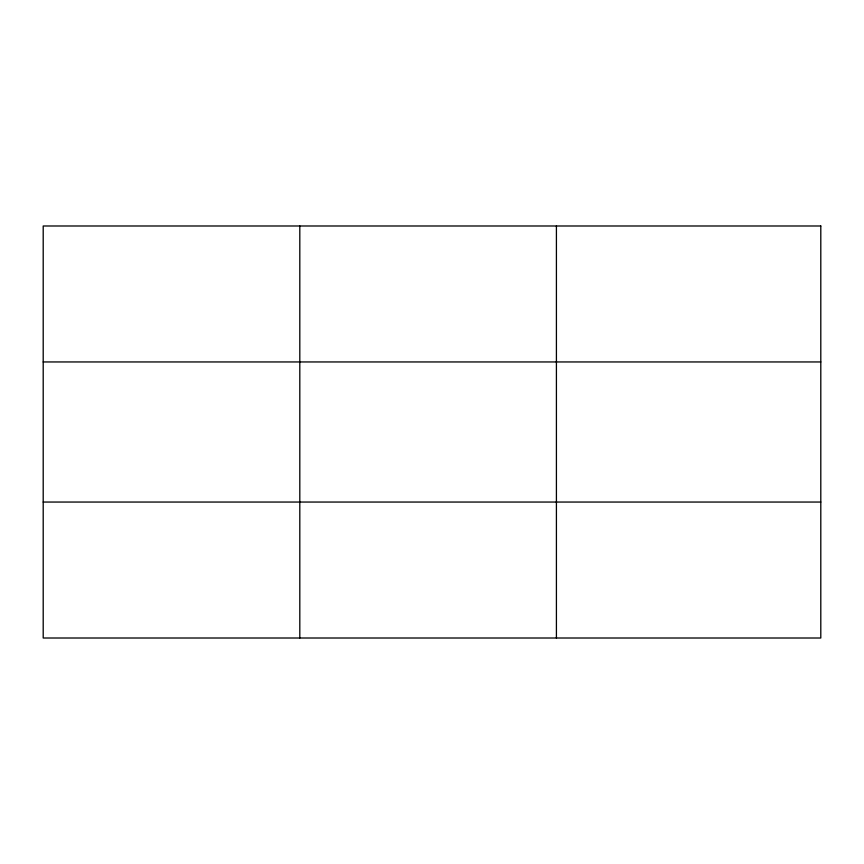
<?xml version="1.0" encoding="UTF-8"?>
<svg xmlns="http://www.w3.org/2000/svg" width="864" height="864" viewBox="0 0 864 864"><rect width="100%" height="100%" fill="white"/><g stroke="black" fill="none" stroke-linecap="round" stroke-linejoin="round"><path stroke-width="1.3" d="M299.808 225.99L299.808 638.01M556.416 225.99L556.416 638.01M43.2 361.951L820.8 361.951M43.2 502.049L820.8 502.049M820.8 225.99L820.8 638.01L43.2 638.01L43.2 225.99L820.8 225.99"/></g></svg>
